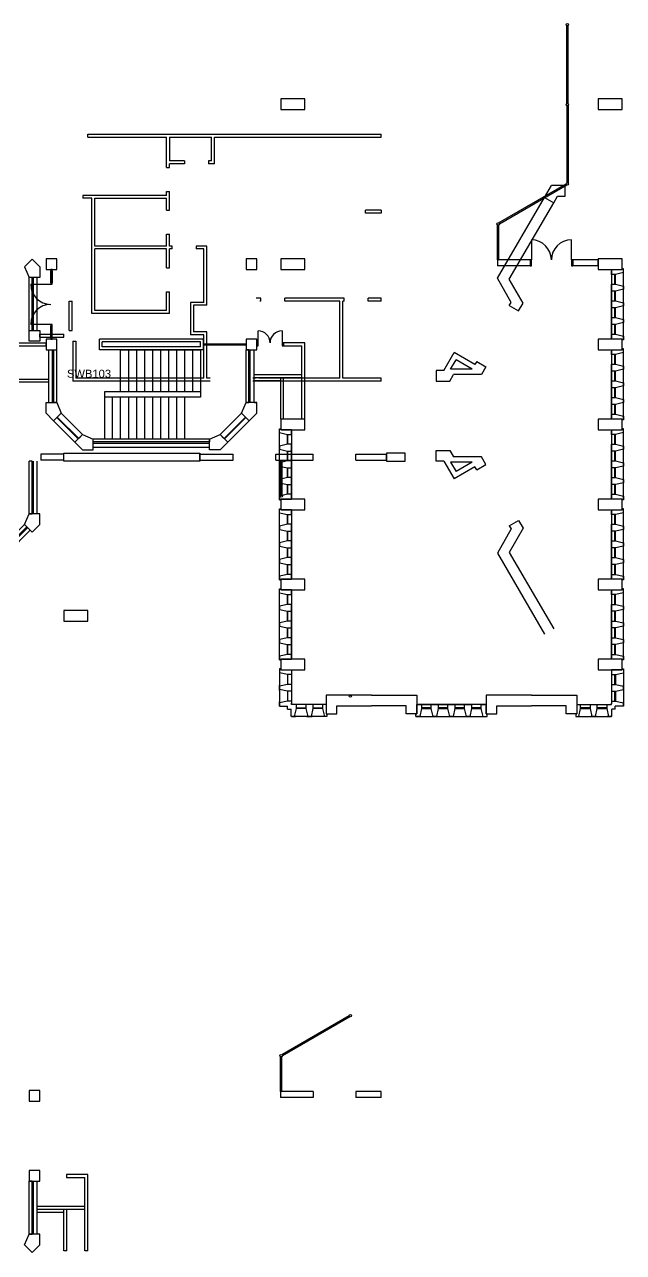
# Model space of a CAD drawing. Header units: millimetres. Extents: x -68315 to 81584, y -44830 to 67795.
# Drawn here: x 24815 to 47269, y -23395 to 22633 of the extents above; entities that cross this region are included whole.
import ezdxf

# ---------------------------------------------------------------- set-up
doc = ezdxf.new("R2010")
doc.units = ezdxf.units.MM
for name, color, linetype in [('23', 3, 'Continuous'), ('AUDIT_I_161205121455-0', 8, 'Continuous'), ('BRICK_WALLS_P4', 1, 'Continuous'), ('COLUMNS_P5', 5, 'Continuous'), ('DOORS_P2', 8, 'Continuous'), ('WINDOWS_P2', 4, 'Continuous')]:
    doc.layers.add(name, color=color, linetype=linetype)
doc.styles.add('arial', font='arial.ttf')

msp = doc.modelspace()

# ---------------------------------------------------------------- linework, layer by layer
at = {"layer": 'AUDIT_I_161205121455-0', "linetype": 'Continuous'}
for p, q in [((28709.4, 10445.5), (28709.4, 8870.5)), ((29009.4, 10445.5), (29009.4, 8870.5)), ((29309.4, 10445.5), (29309.4, 8870.5)), ((29609.4, 10445.5), (29609.4, 8870.5)), ((29909.4, 10445.5), (29909.4, 8870.5)), ((30209.4, 10445.5), (30209.4, 8870.5)), ((30509.4, 10445.5), (30509.4, 8870.5)), ((30809.4, 10445.5), (30809.4, 8870.5)), ((31109.4, 10445.5), (31109.4, 8870.5)), ((27809.4, 8670.5), (27809.4, 7095.5)), ((28109.4, 7095.5), (28109.4, 8670.5)), ((28409.4, 7095.5), (28409.4, 8670.5)), ((28709.4, 8670.5), (28709.4, 7095.5)), ((29009.4, 8670.5), (29009.4, 7095.5)), ((29309.4, 8670.5), (29309.4, 7095.5)), ((29609.4, 8670.5), (29609.4, 7095.5)), ((29909.4, 8670.5), (29909.4, 7095.5)), ((30209.4, 8670.5), (30209.4, 7095.5)), ((30509.4, 8670.5), (30509.4, 7095.5)), ((30809.4, 8670.5), (30809.4, 7095.5)), ((30809.4, 7095.5), (27809.4, 7095.5))]:
    msp.add_line(p, q, dxfattribs=at)
for points in [[(31544.4, 10620.5), (31544.4, 10670.5), (33094.4, 10670.5), (33094.4, 10620.5), (31544.4, 10620.5)], [(28409.4, 10445.5), (31409.4, 10445.5), (31409.4, 8870.5), (28409.4, 8870.5), (28409.4, 10445.5)], [(31409.4, 8870.5), (31409.4, 8670.5), (27809.4, 8670.5)], [(28409.4, 8870.5), (27809.4, 8870.5), (27809.4, 8670.5)]]:
    msp.add_lwpolyline(points, dxfattribs=at)
at = {"layer": 'BRICK_WALLS_P4', "linetype": 'Continuous'}
for p, q in [((27184.7, 18415.2), (27184.7, 18525.2)), ((27184.7, 18525.2), (38184.7, 18525.2)), ((27184.7, 18415.2), (30134.7, 18415.2)), ((30134.7, 17272.7), (30134.7, 18415.2)), ((30244.7, 18415.2), (31824.7, 18415.2)), ((30244.7, 18415.2), (30244.7, 17525.2)), ((31824.7, 17525.2), (31824.7, 18415.2)), ((31934.7, 17415.2), (31934.7, 18415.2)), ((31934.7, 18415.2), (38184.7, 18415.2)), ((38184.7, 18415.2), (38184.7, 18525.2)), ((30814.7, 17525.2), (30244.7, 17525.2)), ((30814.7, 17525.2), (30814.7, 17415.2)), ((31824.7, 17525.2), (31714.7, 17525.2)), ((31714.7, 17525.2), (31714.7, 17415.2)), ((30134.7, 17272.7), (30244.7, 17272.7)), ((30814.7, 17415.2), (30244.7, 17415.2)), ((30244.7, 17272.7), (30244.7, 17415.2)), ((31934.7, 17415.2), (31714.7, 17415.2)), ((30134.7, 16230.2), (27004.7, 16230.2)), ((27004.7, 16230.2), (27004.7, 16120.2)), ((27334.7, 16120.2), (27004.7, 16120.2)), ((27334.7, 11800.2), (27334.7, 16120.2)), ((27444.7, 14330.2), (27444.7, 16120.2)), ((27444.7, 16120.2), (30134.7, 16120.2)), ((30134.7, 16230.2), (30134.7, 16372.7)), ((30134.7, 16372.7), (30244.7, 16372.7)), ((30134.7, 15675.2), (30134.7, 16120.2)), ((30244.7, 15675.2), (30244.7, 16372.7)), ((30134.7, 15675.2), (30244.7, 15675.2)), ((38184.7, 15670.2), (37600.4, 15670.2)), ((37600.4, 15560.2), (37600.4, 15670.2)), ((38184.7, 15670.2), (38184.7, 15560.2)), ((38184.7, 15560.2), (37600.4, 15560.2)), ((30134.7, 14330.2), (30134.7, 14775.2)), ((30134.7, 14775.2), (30244.7, 14775.2)), ((30244.7, 14330.2), (30244.7, 14775.2)), ((30134.7, 14330.2), (27444.7, 14330.2)), ((30345.5, 14330.2), (30244.7, 14330.2)), ((30345.5, 14220.2), (30345.5, 14330.2)), ((31644.7, 14330.2), (31245.5, 14330.2)), ((31245.5, 14330.2), (31245.5, 14220.2)), ((31644.7, 12110.2), (31644.7, 14330.2)), ((27444.7, 11910.2), (27444.7, 14220.2)), ((30134.7, 14220.2), (27444.7, 14220.2)), ((30134.7, 13515.2), (30134.7, 14220.2)), ((30244.7, 13515.2), (30244.7, 14220.2)), ((30345.5, 14220.2), (30244.7, 14220.2)), ((31534.7, 14220.2), (31245.5, 14220.2)), ((31534.7, 12220.2), (31534.7, 14220.2)), ((43768, 13810.5), (42544.4, 13810.5)), ((42544.4, 13810.5), (42544.4, 13590.5)), ((43768, 13810.5), (43768, 13590.5)), ((46319.4, 13810.5), (45368, 13810.5)), ((45368, 13810.5), (45368, 13590.5)), ((46319.4, 13590.5), (46319.4, 13810.5)), ((30134.7, 13515.2), (30244.7, 13515.2)), ((43768, 13590.5), (42544.4, 13590.5)), ((46319.4, 13590.5), (45368, 13590.5)), ((25094.7, 13153.1), (24984.7, 13153.1)), ((24984.7, 11170.2), (24984.7, 13153.1)), ((25094.7, 11170.2), (25094.7, 13153.1)), ((30134.7, 12615.2), (30244.7, 12615.2)), ((30134.7, 11910.2), (30134.7, 12615.2)), ((30244.7, 11800.2), (30244.7, 12615.2)), ((26484.7, 12270.2), (26594.7, 12270.2)), ((26484.7, 11170.2), (26484.7, 12270.2)), ((26594.7, 11170.2), (26594.7, 12270.2)), ((31534.7, 12220.2), (31035.5, 12220.2)), ((31035.5, 12220.2), (31035.5, 11000.2)), ((31647.1, 12110.2), (31145.5, 12110.2)), ((31145.5, 12110.2), (31145.5, 11110.2)), ((33673.1, 12380.2), (33494.7, 12380.2)), ((33673.1, 12270.2), (33640.2, 12270.2)), ((33673.1, 12270.2), (33673.1, 12380.2)), ((36634.7, 12380.2), (34573.1, 12380.2)), ((34573.1, 12270.2), (34573.1, 12380.2)), ((36634.7, 12270.2), (34573.1, 12270.2)), ((36800.4, 12380.2), (36634.7, 12380.2)), ((36634.7, 9380.2), (36634.7, 12270.2)), ((36744.7, 9380.2), (36744.7, 12270.2)), ((36800.4, 12270.2), (36744.7, 12270.2)), ((36800.4, 12270.2), (36800.4, 12380.2)), ((38184.7, 12380.2), (37700.4, 12380.2)), ((37700.4, 12270.2), (37700.4, 12380.2)), ((38184.7, 12270.2), (37700.4, 12270.2)), ((38184.7, 12270.2), (38184.7, 12380.2)), ((30244.7, 11800.2), (27334.7, 11800.2)), ((30134.7, 11910.2), (27444.7, 11910.2)), ((24984.7, 11170.2), (25094.7, 11170.2)), ((26484.7, 11170.2), (26594.7, 11170.2)), ((31644.7, 11110.2), (31145.5, 11110.2)), ((31644.7, 9380.2), (31644.7, 11110.2)), ((24164.4, 10705.5), (25619.4, 10705.5)), ((24519.4, 10595.5), (25619.4, 10595.5)), ((25384.7, 10915.2), (25384.7, 11025.2)), ((25384.7, 11025.2), (26284.7, 11025.2)), ((25384.7, 10915.2), (26284.7, 10915.2)), ((25619.4, 10595.5), (25619.4, 10705.5)), ((26284.7, 10915.2), (26284.7, 11025.2)), ((26629.7, 10770.2), (26739.7, 10770.2)), ((26629.7, 10770.2), (26629.7, 9270.2)), ((26739.7, 10770.2), (26739.7, 9380.2)), ((27619.4, 10445.5), (27619.4, 10845.5)), ((31519.4, 10845.5), (27619.4, 10845.5)), ((31409.4, 10735.5), (27729.4, 10735.5)), ((27729.4, 10555.5), (27729.4, 10735.5)), ((31534.7, 11000.2), (31035.5, 11000.2)), ((31409.4, 10555.5), (31409.4, 10735.5)), ((31519.4, 10445.5), (31519.4, 10845.5)), ((31534.7, 9380.2), (31534.7, 11000.2)), ((34519.4, 10700.5), (34519.4, 10590.5)), ((35319.4, 10700.5), (34519.4, 10700.5)), ((34519.4, 10590.5), (35209.4, 10590.5)), ((35209.4, 7845.5), (35209.4, 10590.5)), ((35319.4, 7845.5), (35319.4, 10700.5)), ((25909.4, 8462.6), (25909.4, 10445.5)), ((25909.4, 10445.5), (26019.4, 10445.5)), ((26019.4, 8462.6), (26019.4, 10445.5)), ((31519.4, 10445.5), (27619.4, 10445.5)), ((31409.4, 10555.5), (27729.4, 10555.5)), ((33229.4, 10445.5), (33119.4, 10445.5)), ((33119.4, 8462.6), (33119.4, 10445.5)), ((33229.4, 8462.6), (33229.4, 10445.5)), ((24409.4, 9345.5), (25719.4, 9345.5)), ((24519.4, 9235.5), (25719.4, 9235.5)), ((25719.4, 9235.5), (25719.4, 9345.5)), ((31769.7, 9270.2), (26629.7, 9270.2)), ((31534.7, 9380.2), (26739.7, 9380.2)), ((31769.7, 9380.2), (31644.7, 9380.2)), ((33494.7, 9380.2), (33369.7, 9380.2)), ((38184.7, 9270.2), (33369.7, 9270.2)), ((33419.4, 9509.1), (35209.4, 9509.1)), ((33419.4, 9289.1), (33419.4, 9509.1)), ((33419.4, 9399.1), (35209.4, 9399.1)), ((33419.4, 9289.1), (34419.4, 9289.1)), ((36634.7, 9380.2), (33604.7, 9380.2)), ((34419.4, 7845.5), (34419.4, 9399.1)), ((34529.4, 7845.5), (34529.4, 9399.1)), ((38184.7, 9380.2), (36744.7, 9380.2)), ((38184.7, 9270.2), (38184.7, 9380.2)), ((26019.4, 8462.6), (25909.4, 8462.6)), ((33119.4, 8462.6), (33229.4, 8462.6)), ((34529.4, 7845.5), (34419.4, 7845.5)), ((35319.4, 7845.5), (35209.4, 7845.5)), ((31752.2, 7095.5), (27386.5, 7095.5)), ((27386.5, 6985.5), (27386.5, 7095.5)), ((31752.2, 6985.5), (27386.5, 6985.5)), ((31752.2, 7095.5), (31752.2, 6985.5)), ((25420.5, 6525.2), (25420.5, 6305.2)), ((26284.7, 6525.2), (25420.5, 6525.2)), ((26284.7, 6305.2), (26284.7, 6525.2)), ((31384.7, 6305.2), (31384.7, 6525.2)), ((31384.7, 6525.2), (32639.2, 6525.2)), ((32639.2, 6305.2), (32639.2, 6525.2)), ((34239.2, 6305.2), (34239.2, 6525.2)), ((34239.2, 6525.2), (35633.3, 6525.2)), ((35633.3, 6305.2), (35633.3, 6525.2)), ((37233.3, 6525.2), (38384.7, 6525.2)), ((37233.3, 6305.2), (37233.3, 6525.2)), ((38384.7, 6305.2), (38384.7, 6525.2)), ((25094.7, 6270.2), (24984.7, 6270.2)), ((24984.7, 4287.4), (24984.7, 6270.2)), ((25094.7, 4287.4), (25094.7, 6270.2)), ((26284.7, 6305.2), (25420.5, 6305.2)), ((31384.7, 6305.2), (32639.2, 6305.2)), ((34239.2, 6305.2), (35633.3, 6305.2)), ((37233.3, 6305.2), (38384.7, 6305.2)), ((24984.7, 4287.4), (25094.7, 4287.4)), ((24017.5, 3085.9), (24819, 3887.4)), ((24095.3, 3008.1), (24896.8, 3809.6)), ((24896.8, 3809.6), (24819, 3887.4)), ((34409.7, -17364.8), (34409.7, -17584.8)), ((35633.3, -17364.8), (34409.7, -17364.8)), ((35633.3, -17364.8), (35633.3, -17584.8)), ((38184.7, -17364.8), (37233.3, -17364.8)), ((37233.3, -17364.8), (37233.3, -17584.8)), ((38184.7, -17584.8), (38184.7, -17364.8)), ((35633.3, -17584.8), (34409.7, -17584.8)), ((38184.7, -17584.8), (37233.3, -17584.8)), ((26384.7, -20474.8), (26384.7, -20584.8)), ((27184.7, -20474.8), (26384.7, -20474.8)), ((26384.7, -20584.8), (27074.7, -20584.8)), ((27074.7, -23329.8), (27074.7, -20584.8)), ((27184.7, -23329.8), (27184.7, -20474.8)), ((24984.7, -22712.6), (24984.7, -20729.8)), ((25094.7, -20729.8), (24984.7, -20729.8)), ((25094.7, -22712.6), (25094.7, -20729.8)), ((25284.7, -21666.2), (27074.7, -21666.2)), ((25284.7, -21886.2), (25284.7, -21666.2)), ((25284.7, -21776.2), (27074.7, -21776.2)), ((25284.7, -21886.2), (26284.7, -21886.2)), ((26284.7, -23329.8), (26284.7, -21776.2)), ((26394.7, -23329.8), (26394.7, -21776.2)), ((24984.7, -22712.6), (25094.7, -22712.6)), ((26394.7, -23329.8), (26284.7, -23329.8)), ((27184.7, -23329.8), (27074.7, -23329.8))]:
    msp.add_line(p, q, dxfattribs=at)
at = {"layer": 'COLUMNS_P5', "linetype": 'Continuous'}
for p, q in [((44310.5, 16155.3), (44569.7, 16600.2)), ((45084.7, 16600.2), (44569.7, 16600.2)), ((45084.7, 16200.2), (45084.7, 16600.2)), ((42543.5, 13122.1), (44310.5, 16155.3)), ((44310.5, 16155.3), (44656.1, 15953.9)), ((44656.1, 15953.9), (44799.6, 16200.2)), ((44799.6, 16200.2), (45084.7, 16200.2)), ((42989.8, 13093.6), (44656.1, 15953.9)), ((25101.8, 13835.9), (24819, 13553.1)), ((25384.7, 13553.1), (25101.8, 13835.9)), ((24819, 13553.1), (24984.7, 13153.1)), ((25384.7, 13553.1), (25384.7, 13153.1)), ((25384.7, 13153.1), (24984.7, 13153.1)), ((25144.7, 11170.2), (25144.7, 13153.1)), ((25284.7, 11170.2), (25284.7, 13153.1)), ((43057.2, 12216), (42543.5, 13122.1)), ((43503.5, 12187.5), (42989.8, 13093.6)), ((42990.2, 12101.1), (43057.2, 12216)), ((42990.2, 12101.1), (43335.9, 11899.8)), ((43335.9, 11899.8), (43503.5, 12187.5)), ((25719.4, 8462.6), (25719.4, 10445.5)), ((25859.4, 8462.6), (25859.4, 10445.5)), ((33279.4, 8462.6), (33279.4, 10445.5)), ((33419.4, 8462.6), (33419.4, 10445.5)), ((40532.4, 9670.2), (40922.6, 10339.9)), ((41700.2, 9886.8), (40922.6, 10339.9)), ((40532.4, 9670.2), (40247.4, 9670.2)), ((40247.4, 9670.2), (40247.4, 9270.2)), ((40789.4, 9714), (40994.7, 10066.4)), ((41599.5, 9714), (40789.4, 9714)), ((41599.5, 9714), (40994.7, 10066.4)), ((41020.9, 9714), (41021.6, 9715.2)), ((41767.2, 10001.7), (41700.2, 9886.8)), ((41767.2, 10001.7), (42112.8, 9800.4)), ((42112.8, 9800.4), (41945.2, 9512.6)), ((40247.4, 9270.2), (40762.3, 9270.2)), ((40762.3, 9270.2), (40903.6, 9512.6)), ((41945.2, 9512.6), (40903.6, 9512.6)), ((25619.4, 8062.6), (25619.4, 8462.6)), ((25619.4, 8462.6), (26019.4, 8462.6)), ((26019.4, 8462.6), (26185.1, 8062.6)), ((32953.7, 8062.6), (33119.4, 8462.6)), ((33519.4, 8462.6), (33119.4, 8462.6)), ((33419.4, 8462.6), (33519.4, 8462.6)), ((33519.4, 8062.6), (33519.4, 8462.6)), ((25619.4, 8062.6), (25902.2, 7779.8)), ((25902.2, 7779.8), (26185.1, 8062.6)), ((33236.5, 7779.8), (32953.7, 8062.6)), ((33519.4, 8062.6), (33236.5, 7779.8)), ((26703.7, 6978.3), (26986.5, 7261.2)), ((26986.5, 6695.5), (26703.7, 6978.3)), ((26986.5, 7261.2), (27386.5, 7095.5)), ((27386.5, 6695.5), (27386.5, 7095.5)), ((27386.5, 6935.5), (31752.2, 6935.5)), ((31752.2, 7095.5), (32152.2, 7261.2)), ((31752.2, 6695.5), (31752.2, 7095.5)), ((32435.1, 6978.3), (32152.2, 7261.2)), ((32152.2, 6695.5), (32435.1, 6978.3)), ((26986.5, 6695.5), (27386.5, 6695.5)), ((27386.5, 6795.5), (31752.2, 6795.5)), ((32152.2, 6695.5), (31752.2, 6695.5)), ((40247.4, 6270.2), (40247.4, 6670.2)), ((40247.4, 6670.2), (40762.3, 6670.2)), ((40762.3, 6670.2), (40903.6, 6427.8)), ((25144.7, 4287.4), (25144.7, 6270.2)), ((25284.7, 4287.4), (25284.7, 6270.2)), ((40532.4, 6270.2), (40247.4, 6270.2)), ((40532.4, 6270.2), (40922.6, 5600.6)), ((40789.4, 6226.4), (40994.7, 5874.1)), ((41599.5, 6226.4), (40789.4, 6226.4)), ((41945.2, 6427.8), (40903.6, 6427.8)), ((41700.2, 6053.6), (40922.6, 5600.6)), ((41599.5, 6226.4), (40994.7, 5874.1)), ((41020.9, 6226.4), (41021.6, 6225.3)), ((41767.2, 5938.7), (41700.2, 6053.6)), ((41767.2, 5938.7), (42112.8, 6140.1)), ((42112.8, 6140.1), (41945.2, 6427.8)), ((24819, 3887.4), (24984.7, 4287.4)), ((25384.7, 4287.4), (24984.7, 4287.4)), ((25384.7, 3887.4), (25384.7, 4287.4)), ((24130.7, 2972.8), (24932.1, 3774.2)), ((25101.8, 3604.5), (24819, 3887.4)), ((25384.7, 3887.4), (25101.8, 3604.5)), ((43057.2, 3724.4), (42543.5, 2818.3)), ((43503.5, 3752.9), (42989.8, 2846.8)), ((42990.2, 3839.3), (43335.9, 4040.7)), ((42990.2, 3839.3), (43057.2, 3724.4)), ((43335.9, 4040.7), (43503.5, 3752.9)), ((24229.7, 2873.8), (25031.1, 3675.2)), ((42543.5, 2818.3), (44310.5, -214.8)), ((42989.8, 2846.8), (44656.1, -13.5)), ((37819.4, -2504.5), (36119.4, -2504.5)), ((36119.4, -2504.5), (36119.4, -3204.5)), ((37819.4, -2504.5), (39519.4, -2504.5)), ((39519.4, -2504.5), (39519.4, -3204.5)), ((43819.4, -2504.5), (42119.4, -2504.5)), ((42119.4, -2504.5), (42119.4, -3204.5)), ((43819.4, -2504.5), (45519.4, -2504.5)), ((45519.4, -2504.5), (45519.4, -3204.5)), ((36119.4, -3204.5), (36519.4, -3204.5)), ((36519.4, -3204.5), (36519.4, -2904.5)), ((36519.4, -2904.5), (37819.4, -2904.5)), ((39119.4, -2904.5), (37819.4, -2904.5)), ((39119.4, -3204.5), (39119.4, -2904.5)), ((39519.4, -3204.5), (39119.4, -3204.5)), ((42119.4, -3204.5), (42519.4, -3204.5)), ((42519.4, -3204.5), (42519.4, -2904.5)), ((42519.4, -2904.5), (43819.4, -2904.5)), ((45119.4, -2904.5), (43819.4, -2904.5)), ((45119.4, -3204.5), (45119.4, -2904.5)), ((45519.4, -3204.5), (45119.4, -3204.5)), ((25144.7, -22712.6), (25144.7, -20729.8)), ((25284.7, -22712.6), (25284.7, -20729.8)), ((24819, -23112.6), (24984.7, -22712.6)), ((25384.7, -22712.6), (24984.7, -22712.6)), ((25384.7, -23112.6), (25384.7, -22712.6)), ((25101.8, -23395.5), (24819, -23112.6)), ((25384.7, -23112.6), (25101.8, -23395.5))]:
    msp.add_line(p, q, dxfattribs=at)
for points in [[(34419.4, 19845.5), (34419.4, 19445.5), (35319.4, 19445.5), (35319.4, 19845.5), (34419.4, 19845.5)], [(47219.4, 19445.5), (47219.4, 19845.5), (46319.4, 19845.5), (46319.4, 19445.5), (47219.4, 19445.5)], [(25619.4, 13445.5), (26019.4, 13445.5), (26019.4, 13845.5), (25619.4, 13845.5), (25619.4, 13445.5)], [(33119.4, 13445.5), (33519.4, 13445.5), (33519.4, 13845.5), (33119.4, 13845.5), (33119.4, 13445.5)], [(35319.4, 13445.5), (35319.4, 13845.5), (34419.4, 13845.5), (34419.4, 13445.5), (35319.4, 13445.5)], [(47219.4, 13445.5), (47219.4, 13845.5), (46319.4, 13845.5), (46319.4, 13445.5), (47219.4, 13445.5)], [(24984.7, 11170.2), (25384.7, 11170.2), (25384.7, 10770.2), (24984.7, 10770.2), (24984.7, 11170.2)], [(25619.4, 10445.5), (26019.4, 10445.5), (26019.4, 10845.5), (25619.4, 10845.5), (25619.4, 10445.5)], [(33119.4, 10445.5), (33519.4, 10445.5), (33519.4, 10845.5), (33119.4, 10845.5), (33119.4, 10445.5)], [(47219.4, 10445.5), (47219.4, 10845.5), (46319.4, 10845.5), (46319.4, 10445.5), (47219.4, 10445.5)], [(35319.4, 7445.5), (35319.4, 7845.5), (34419.4, 7845.5), (34419.4, 7445.5), (35319.4, 7445.5)], [(47219.4, 7445.5), (47219.4, 7845.5), (46319.4, 7845.5), (46319.4, 7445.5), (47219.4, 7445.5)], [(26284.7, 6570.2), (31384.7, 6570.2), (31384.7, 6270.2), (26284.7, 6270.2), (26284.7, 6570.2)], [(38384.7, 6270.2), (39084.7, 6270.2), (39084.7, 6570.2), (38384.7, 6570.2), (38384.7, 6270.2)], [(35319.4, 4445.5), (35319.4, 4845.5), (34419.4, 4845.5), (34419.4, 4445.5), (35319.4, 4445.5)], [(47219.4, 4445.5), (47219.4, 4845.5), (46319.4, 4845.5), (46319.4, 4445.5), (47219.4, 4445.5)], [(35319.4, 1445.5), (35319.4, 1845.5), (34419.4, 1845.5), (34419.4, 1445.5), (35319.4, 1445.5)], [(47219.4, 1445.5), (47219.4, 1845.5), (46319.4, 1845.5), (46319.4, 1445.5), (47219.4, 1445.5)], [(26284.7, 670.2), (26284.7, 270.2), (27184.7, 270.2), (27184.7, 670.2), (26284.7, 670.2)], [(35319.4, -1554.5), (35319.4, -1154.5), (34419.4, -1154.5), (34419.4, -1554.5), (35319.4, -1554.5)], [(47219.4, -1554.5), (47219.4, -1154.5), (46319.4, -1154.5), (46319.4, -1554.5), (47219.4, -1554.5)], [(24984.7, -17729.8), (25384.7, -17729.8), (25384.7, -17329.8), (24984.7, -17329.8), (24984.7, -17729.8)], [(24984.7, -20729.8), (25384.7, -20729.8), (25384.7, -20329.8), (24984.7, -20329.8), (24984.7, -20729.8)]]:
    msp.add_lwpolyline(points, dxfattribs=at)
at = {"layer": 'DOORS_P2', "linetype": 'Continuous'}
for p, q in [((43818, 14560.5), (43818, 13810.5)), ((45318, 13810.5), (45318, 14560.5)), ((25794.4, 12945.5), (25794.4, 13395.5)), ((25819.4, 12945.5), (25819.4, 13395.5)), ((25844.4, 13395.5), (25844.4, 12945.5)), ((25044.4, 12895.5), (25794.4, 12895.5)), ((25794.4, 11395.5), (25044.4, 11395.5)), ((25794.4, 10895.5), (25794.4, 11345.5)), ((25819.4, 10895.5), (25819.4, 11345.5)), ((25844.4, 10895.5), (25844.4, 11345.5)), ((33569.4, 10700.5), (33569.4, 11150.5)), ((34469.4, 11150.5), (34469.4, 10700.5))]:
    msp.add_line(p, q, dxfattribs=at)
for points in [[(43768, 13810.5), (43768, 13590.5), (43818, 13590.5), (43818, 13810.5), (43768, 13810.5)], [(45318, 13810.5), (45318, 13590.5), (45368, 13590.5), (45368, 13810.5), (45318, 13810.5)], [(25844.4, 13395.5), (25844.4, 13445.5), (25794.4, 13445.5), (25794.4, 13395.5), (25844.4, 13395.5)], [(25844.4, 12895.5), (25844.4, 12945.5), (25794.4, 12945.5), (25794.4, 12895.5), (25844.4, 12895.5)], [(25844.4, 11345.5), (25844.4, 11395.5), (25794.4, 11395.5), (25794.4, 11345.5), (25844.4, 11345.5)], [(25844.4, 10845.5), (25844.4, 10895.5), (25794.4, 10895.5), (25794.4, 10845.5), (25844.4, 10845.5)], [(33569.4, 10590.5), (33569.4, 10700.5), (33519.4, 10700.5), (33519.4, 10590.5), (33569.4, 10590.5)], [(34519.4, 10590.5), (34519.4, 10700.5), (34469.4, 10700.5), (34469.4, 10590.5), (34519.4, 10590.5)]]:
    msp.add_lwpolyline(points, dxfattribs=at)
for centre, radius, start, end in [((43818, 13810.5), 750, 0, 90), ((45318, 13810.5), 750, 90, 180), ((25794.4, 12895.5), 750, 180, 270), ((25794.4, 11395.5), 750, 90, 180), ((33569.4, 10700.5), 450, 0, 90), ((34469.4, 10700.5), 450, 90, 180)]:
    msp.add_arc(centre, radius, start, end, dxfattribs=at)
at = {"layer": 'WINDOWS_P2', "linetype": 'Continuous'}
for p, q in [((45144.4, 19669.3), (45144.4, 22597.3)), ((45194.4, 19665.4), (45194.4, 22601.2)), ((45144.4, 19597.3), (45144.4, 16693.7)), ((45194.4, 19601.2), (45194.4, 16689.8)), ((42590, 15200.7), (45124.7, 16663)), ((42617.4, 15158.8), (45148.9, 16619.3)), ((42544.4, 13810.5), (42544.4, 15122)), ((42594.4, 13810.5), (42594.4, 15119)), ((46819.4, 13445.5), (46819.4, 10845.5)), ((46819.4, 13266.8), (46819.4, 13395.5)), ((47269.4, 13476.8), (47219.4, 13476.8)), ((47269.4, 10814.2), (47269.4, 13476.8)), ((46969.4, 13266.8), (46819.4, 13266.8)), ((46819.4, 10845.5), (46819.4, 12899.2)), ((46819.4, 12899.2), (46969.4, 12899.2)), ((46949.4, 12899.2), (46949.4, 13266.8)), ((47269.4, 13335.2), (46969.4, 13266.8)), ((46969.4, 12899.2), (46969.4, 13266.8)), ((46969.4, 12899.2), (47269.4, 12830.8)), ((46969.4, 12641.8), (46819.4, 12641.8)), ((46819.4, 12641.8), (46819.4, 12274.2)), ((46949.4, 12274.2), (46949.4, 12641.8)), ((47269.4, 12710.2), (46969.4, 12641.8)), ((46969.4, 12274.2), (46969.4, 12641.8)), ((47269.4, 12830.8), (47269.4, 12710.2)), ((46819.4, 12274.2), (46969.4, 12274.2)), ((46969.4, 12016.8), (46819.4, 12016.8)), ((46819.4, 12016.8), (46819.4, 11649.2)), ((46949.4, 11649.2), (46949.4, 12016.8)), ((46969.4, 12274.2), (47269.4, 12205.8)), ((47269.4, 12085.2), (46969.4, 12016.8)), ((46969.4, 11649.2), (46969.4, 12016.8)), ((47269.4, 12205.8), (47269.4, 12085.2)), ((46819.4, 11649.2), (46969.4, 11649.2)), ((46969.4, 11649.2), (47269.4, 11580.8)), ((47269.4, 11580.8), (47269.4, 11460.2)), ((46969.4, 11391.8), (46819.4, 11391.8)), ((46819.4, 11391.8), (46819.4, 11024.2)), ((46949.4, 11024.2), (46949.4, 11391.8)), ((47269.4, 11460.2), (46969.4, 11391.8)), ((46969.4, 11024.2), (46969.4, 11391.8)), ((46819.4, 11024.2), (46969.4, 11024.2)), ((47219.4, 10845.5), (46819.4, 10845.5)), ((46969.4, 11024.2), (47269.4, 10955.8)), ((47219.4, 10814.2), (47219.4, 10845.5)), ((47269.4, 10814.2), (47219.4, 10814.2)), ((47269.4, 10955.8), (47269.4, 10814.2)), ((46819.4, 10445.5), (46819.4, 7845.5)), ((46819.4, 10266.8), (46819.4, 10395.5)), ((46969.4, 10266.8), (46819.4, 10266.8)), ((46949.4, 9899.2), (46949.4, 10266.8)), ((47269.4, 10335.2), (46969.4, 10266.8)), ((46969.4, 9899.2), (46969.4, 10266.8)), ((47269.4, 10476.8), (47219.4, 10476.8)), ((47269.4, 7814.2), (47269.4, 10476.8)), ((46819.4, 7845.5), (46819.4, 9899.2)), ((46819.4, 9899.2), (46969.4, 9899.2)), ((46969.4, 9899.2), (47269.4, 9830.8)), ((47269.4, 9710.2), (46969.4, 9641.8)), ((47269.4, 9830.8), (47269.4, 9710.2)), ((46819.4, 9641.8), (46819.4, 9274.2)), ((46969.4, 9641.8), (46819.4, 9641.8)), ((46819.4, 9274.2), (46969.4, 9274.2)), ((46949.4, 9274.2), (46949.4, 9641.8)), ((46969.4, 9274.2), (46969.4, 9641.8)), ((46969.4, 9274.2), (47269.4, 9205.8)), ((47269.4, 9205.8), (47269.4, 9085.2)), ((46819.4, 9016.8), (46819.4, 8649.2)), ((46969.4, 9016.8), (46819.4, 9016.8)), ((46949.4, 8649.2), (46949.4, 9016.8)), ((47269.4, 9085.2), (46969.4, 9016.8)), ((46969.4, 8649.2), (46969.4, 9016.8)), ((46819.4, 8649.2), (46969.4, 8649.2)), ((46819.4, 8391.8), (46819.4, 8024.2)), ((46969.4, 8391.8), (46819.4, 8391.8)), ((46949.4, 8024.2), (46949.4, 8391.8)), ((46969.4, 8649.2), (47269.4, 8580.8)), ((47269.4, 8460.2), (46969.4, 8391.8)), ((46969.4, 8024.2), (46969.4, 8391.8)), ((47269.4, 8580.8), (47269.4, 8460.2)), ((26831, 7105.6), (26029.5, 7907.1)), ((26043.6, 7921.2), (26845.1, 7119.7)), ((33095.1, 7921.2), (32293.6, 7119.7)), ((32307.8, 7105.6), (33109.2, 7907.1)), ((46819.4, 8024.2), (46969.4, 8024.2)), ((47219.4, 7845.5), (46819.4, 7845.5)), ((46969.4, 8024.2), (47269.4, 7955.8)), ((47219.4, 7814.2), (47219.4, 7845.5)), ((47269.4, 7955.8), (47269.4, 7814.2)), ((34369.4, 4814.2), (34369.4, 7476.8)), ((34369.4, 7476.8), (34419.4, 7476.8)), ((34819.4, 7445.5), (34819.4, 4845.5)), ((34819.4, 7266.8), (34819.4, 7395.5)), ((46819.4, 7445.5), (46819.4, 4845.5)), ((46819.4, 7266.8), (46819.4, 7395.5)), ((47269.4, 7814.2), (47219.4, 7814.2)), ((47269.4, 7476.8), (47219.4, 7476.8)), ((47269.4, 4814.2), (47269.4, 7476.8)), ((26859.2, 7133.9), (26986.5, 7261.2)), ((32279.5, 7133.9), (32152.2, 7261.2)), ((34369.4, 7335.2), (34669.4, 7266.8)), ((34669.4, 7266.8), (34819.4, 7266.8)), ((34669.4, 6899.2), (34669.4, 7266.8)), ((34689.4, 6899.2), (34689.4, 7266.8)), ((46969.4, 7266.8), (46819.4, 7266.8)), ((46949.4, 6899.2), (46949.4, 7266.8)), ((47269.4, 7335.2), (46969.4, 7266.8)), ((46969.4, 6899.2), (46969.4, 7266.8)), ((34669.4, 6899.2), (34369.4, 6830.8)), ((34369.4, 6830.8), (34369.4, 6710.2)), ((34369.4, 6710.2), (34669.4, 6641.8)), ((34819.4, 6899.2), (34669.4, 6899.2)), ((34669.4, 6641.8), (34819.4, 6641.8)), ((34669.4, 6274.2), (34669.4, 6641.8)), ((34689.4, 6274.2), (34689.4, 6641.8)), ((34819.4, 4845.5), (34819.4, 6899.2)), ((34819.4, 6641.8), (34819.4, 6274.2)), ((46819.4, 4845.5), (46819.4, 6899.2)), ((46819.4, 6899.2), (46969.4, 6899.2)), ((46969.4, 6641.8), (46819.4, 6641.8)), ((46819.4, 6641.8), (46819.4, 6274.2)), ((46949.4, 6274.2), (46949.4, 6641.8)), ((46969.4, 6899.2), (47269.4, 6830.8)), ((47269.4, 6710.2), (46969.4, 6641.8)), ((46969.4, 6274.2), (46969.4, 6641.8)), ((47269.4, 6830.8), (47269.4, 6710.2)), ((34669.4, 6274.2), (34369.4, 6205.8)), ((34369.4, 6205.8), (34369.4, 6085.2)), ((34369.4, 6085.2), (34669.4, 6016.8)), ((34409.7, 6270.2), (34409.7, 4993.7)), ((34459.7, 6270.2), (34459.7, 4996.7)), ((34819.4, 6274.2), (34669.4, 6274.2)), ((34669.4, 6016.8), (34819.4, 6016.8)), ((34669.4, 5649.2), (34669.4, 6016.8)), ((34689.4, 5649.2), (34689.4, 6016.8)), ((34819.4, 6016.8), (34819.4, 5649.2)), ((46819.4, 6274.2), (46969.4, 6274.2)), ((46819.4, 6016.8), (46819.4, 5649.2)), ((46969.4, 6016.8), (46819.4, 6016.8)), ((46949.4, 5649.2), (46949.4, 6016.8)), ((46969.4, 6274.2), (47269.4, 6205.8)), ((47269.4, 6085.2), (46969.4, 6016.8)), ((46969.4, 5649.2), (46969.4, 6016.8)), ((47269.4, 6205.8), (47269.4, 6085.2)), ((34669.4, 5649.2), (34369.4, 5580.8)), ((34369.4, 5580.8), (34369.4, 5460.2)), ((34819.4, 5649.2), (34669.4, 5649.2)), ((46819.4, 5649.2), (46969.4, 5649.2)), ((46969.4, 5649.2), (47269.4, 5580.8)), ((47269.4, 5580.8), (47269.4, 5460.2)), ((34369.4, 5460.2), (34669.4, 5391.8)), ((34669.4, 5024.2), (34669.4, 5391.8)), ((34669.4, 5391.8), (34819.4, 5391.8)), ((34689.4, 5024.2), (34689.4, 5391.8)), ((34819.4, 5391.8), (34819.4, 5024.2)), ((46819.4, 5391.8), (46819.4, 5024.2)), ((46969.4, 5391.8), (46819.4, 5391.8)), ((46949.4, 5024.2), (46949.4, 5391.8)), ((47269.4, 5460.2), (46969.4, 5391.8)), ((46969.4, 5024.2), (46969.4, 5391.8)), ((34669.4, 5024.2), (34369.4, 4955.8)), ((34369.4, 4955.8), (34369.4, 4814.2)), ((34369.4, 4814.2), (34419.4, 4814.2)), ((34419.4, 4845.5), (34819.4, 4845.5)), ((34419.4, 4814.2), (34419.4, 4845.5)), ((34819.4, 5024.2), (34669.4, 5024.2)), ((46819.4, 5024.2), (46969.4, 5024.2)), ((47219.4, 4845.5), (46819.4, 4845.5)), ((46969.4, 5024.2), (47269.4, 4955.8)), ((47219.4, 4814.2), (47219.4, 4845.5)), ((47269.4, 4814.2), (47219.4, 4814.2)), ((47269.4, 4955.8), (47269.4, 4814.2)), ((34369.4, 1814.2), (34369.4, 4476.8)), ((34369.4, 4476.8), (34419.4, 4476.8)), ((34369.4, 4335.2), (34669.4, 4266.8)), ((34669.4, 4266.8), (34819.4, 4266.8)), ((34669.4, 3899.2), (34669.4, 4266.8)), ((34689.4, 3899.2), (34689.4, 4266.8)), ((34819.4, 4445.5), (34819.4, 1845.5)), ((34819.4, 4266.8), (34819.4, 4395.5)), ((46819.4, 4445.5), (46819.4, 1845.5)), ((46819.4, 4266.8), (46819.4, 4395.5)), ((46969.4, 4266.8), (46819.4, 4266.8)), ((46949.4, 3899.2), (46949.4, 4266.8)), ((47269.4, 4335.2), (46969.4, 4266.8)), ((46969.4, 3899.2), (46969.4, 4266.8)), ((47269.4, 4476.8), (47219.4, 4476.8)), ((47269.4, 1814.2), (47269.4, 4476.8)), ((34669.4, 3899.2), (34369.4, 3830.8)), ((34369.4, 3830.8), (34369.4, 3710.2)), ((34369.4, 3710.2), (34669.4, 3641.8)), ((34819.4, 3899.2), (34669.4, 3899.2)), ((34819.4, 1845.5), (34819.4, 3899.2)), ((46819.4, 3899.2), (46969.4, 3899.2)), ((46819.4, 1845.5), (46819.4, 3899.2)), ((46969.4, 3899.2), (47269.4, 3830.8)), ((47269.4, 3710.2), (46969.4, 3641.8)), ((47269.4, 3830.8), (47269.4, 3710.2)), ((34669.4, 3274.2), (34369.4, 3205.8)), ((34669.4, 3641.8), (34819.4, 3641.8)), ((34669.4, 3274.2), (34669.4, 3641.8)), ((34819.4, 3274.2), (34669.4, 3274.2)), ((34689.4, 3274.2), (34689.4, 3641.8)), ((34819.4, 3641.8), (34819.4, 3274.2)), ((46819.4, 3641.8), (46819.4, 3274.2)), ((46969.4, 3641.8), (46819.4, 3641.8)), ((46819.4, 3274.2), (46969.4, 3274.2)), ((46949.4, 3274.2), (46949.4, 3641.8)), ((46969.4, 3274.2), (46969.4, 3641.8)), ((46969.4, 3274.2), (47269.4, 3205.8)), ((34369.4, 3205.8), (34369.4, 3085.2)), ((34369.4, 3085.2), (34669.4, 3016.8)), ((34669.4, 2649.2), (34669.4, 3016.8)), ((34669.4, 3016.8), (34819.4, 3016.8)), ((34689.4, 2649.2), (34689.4, 3016.8)), ((34819.4, 3016.8), (34819.4, 2649.2)), ((46819.4, 3016.8), (46819.4, 2649.2)), ((46969.4, 3016.8), (46819.4, 3016.8)), ((46949.4, 2649.2), (46949.4, 3016.8)), ((47269.4, 3085.2), (46969.4, 3016.8)), ((46969.4, 2649.2), (46969.4, 3016.8)), ((47269.4, 3205.8), (47269.4, 3085.2)), ((34669.4, 2649.2), (34369.4, 2580.8)), ((34369.4, 2580.8), (34369.4, 2460.2)), ((34369.4, 2460.2), (34669.4, 2391.8)), ((34819.4, 2649.2), (34669.4, 2649.2)), ((34669.4, 2391.8), (34819.4, 2391.8)), ((34669.4, 2024.2), (34669.4, 2391.8)), ((34689.4, 2024.2), (34689.4, 2391.8)), ((34819.4, 2391.8), (34819.4, 2024.2)), ((46819.4, 2649.2), (46969.4, 2649.2)), ((46819.4, 2391.8), (46819.4, 2024.2)), ((46969.4, 2391.8), (46819.4, 2391.8)), ((46949.4, 2024.2), (46949.4, 2391.8)), ((46969.4, 2649.2), (47269.4, 2580.8)), ((47269.4, 2460.2), (46969.4, 2391.8)), ((46969.4, 2024.2), (46969.4, 2391.8)), ((47269.4, 2580.8), (47269.4, 2460.2)), ((34669.4, 2024.2), (34369.4, 1955.8)), ((34369.4, 1955.8), (34369.4, 1814.2)), ((34419.4, 1814.2), (34419.4, 1845.5)), ((34419.4, 1845.5), (34819.4, 1845.5)), ((34819.4, 2024.2), (34669.4, 2024.2)), ((46819.4, 2024.2), (46969.4, 2024.2)), ((47219.4, 1845.5), (46819.4, 1845.5)), ((46969.4, 2024.2), (47269.4, 1955.8)), ((47219.4, 1814.2), (47219.4, 1845.5)), ((47269.4, 1955.8), (47269.4, 1814.2)), ((34369.4, 1814.2), (34419.4, 1814.2)), ((34369.4, -1185.8), (34369.4, 1476.8)), ((34369.4, 1476.8), (34419.4, 1476.8)), ((34819.4, 1445.5), (34819.4, -1154.5)), ((34819.4, 1266.8), (34819.4, 1395.5)), ((46819.4, 1445.5), (46819.4, -1154.5)), ((46819.4, 1266.8), (46819.4, 1395.5)), ((47269.4, 1814.2), (47219.4, 1814.2)), ((47269.4, 1476.8), (47219.4, 1476.8)), ((47269.4, -1185.8), (47269.4, 1476.8)), ((34369.4, 1335.2), (34669.4, 1266.8)), ((34669.4, 1266.8), (34819.4, 1266.8)), ((34669.4, 899.2), (34669.4, 1266.8)), ((34689.4, 899.2), (34689.4, 1266.8)), ((46969.4, 1266.8), (46819.4, 1266.8)), ((46949.4, 899.2), (46949.4, 1266.8)), ((47269.4, 1335.2), (46969.4, 1266.8)), ((46969.4, 899.2), (46969.4, 1266.8)), ((34669.4, 899.2), (34369.4, 830.8)), ((34369.4, 830.8), (34369.4, 710.2)), ((34369.4, 710.2), (34669.4, 641.8)), ((34819.4, 899.2), (34669.4, 899.2)), ((34669.4, 641.8), (34819.4, 641.8)), ((34669.4, 274.2), (34669.4, 641.8)), ((34689.4, 274.2), (34689.4, 641.8)), ((34819.4, -1154.5), (34819.4, 899.2)), ((34819.4, 641.8), (34819.4, 274.2)), ((46819.4, 899.2), (46969.4, 899.2)), ((46819.4, -1154.5), (46819.4, 899.2)), ((46969.4, 641.8), (46819.4, 641.8)), ((46819.4, 641.8), (46819.4, 274.2)), ((46949.4, 274.2), (46949.4, 641.8)), ((46969.4, 899.2), (47269.4, 830.8)), ((47269.4, 710.2), (46969.4, 641.8)), ((46969.4, 274.2), (46969.4, 641.8)), ((47269.4, 830.8), (47269.4, 710.2)), ((34669.4, 274.2), (34369.4, 205.8)), ((34369.4, 205.8), (34369.4, 85.2)), ((34369.4, 85.2), (34669.4, 16.8)), ((34819.4, 274.2), (34669.4, 274.2)), ((34669.4, -350.8), (34669.4, 16.8)), ((34669.4, 16.8), (34819.4, 16.8)), ((34689.4, -350.8), (34689.4, 16.8)), ((34819.4, 16.8), (34819.4, -350.8)), ((46819.4, 274.2), (46969.4, 274.2)), ((46969.4, 16.8), (46819.4, 16.8)), ((46819.4, 16.8), (46819.4, -350.8)), ((46949.4, -350.8), (46949.4, 16.8)), ((46969.4, 274.2), (47269.4, 205.8)), ((47269.4, 85.2), (46969.4, 16.8)), ((46969.4, -350.8), (46969.4, 16.8)), ((47269.4, 205.8), (47269.4, 85.2)), ((34669.4, -350.8), (34369.4, -419.2)), ((34369.4, -419.2), (34369.4, -539.8)), ((34819.4, -350.8), (34669.4, -350.8)), ((46819.4, -350.8), (46969.4, -350.8)), ((46969.4, -350.8), (47269.4, -419.2)), ((47269.4, -419.2), (47269.4, -539.8)), ((34369.4, -539.8), (34669.4, -608.2)), ((34669.4, -608.2), (34819.4, -608.2)), ((34669.4, -975.8), (34669.4, -608.2)), ((34689.4, -975.8), (34689.4, -608.2)), ((34819.4, -608.2), (34819.4, -975.8)), ((46819.4, -608.2), (46819.4, -975.8)), ((46969.4, -608.2), (46819.4, -608.2)), ((46949.4, -975.8), (46949.4, -608.2)), ((47269.4, -539.8), (46969.4, -608.2)), ((46969.4, -975.8), (46969.4, -608.2)), ((34669.4, -975.8), (34369.4, -1044.2)), ((34369.4, -1044.2), (34369.4, -1185.8)), ((34369.4, -1185.8), (34419.4, -1185.8)), ((34419.4, -1185.8), (34419.4, -1154.5)), ((34419.4, -1154.5), (34819.4, -1154.5)), ((34819.4, -975.8), (34669.4, -975.8)), ((46819.4, -975.8), (46969.4, -975.8)), ((47219.4, -1154.5), (46819.4, -1154.5)), ((46969.4, -975.8), (47269.4, -1044.2)), ((47219.4, -1185.8), (47219.4, -1154.5)), ((47269.4, -1185.8), (47219.4, -1185.8)), ((47269.4, -1044.2), (47269.4, -1185.8)), ((34369.4, -1523.2), (34369.4, -2854.5)), ((34369.4, -1523.2), (34369.4, -1673.2)), ((34419.4, -1523.2), (34369.4, -1523.2)), ((34669.4, -1733.2), (34369.4, -1664.8)), ((34819.4, -1733.2), (34669.4, -1733.2)), ((34669.4, -1733.2), (34669.4, -2100.8)), ((34689.4, -2100.8), (34689.4, -1733.2)), ((34819.4, -1554.5), (34819.4, -2229.5)), ((46819.4, -1554.5), (46819.4, -2229.5)), ((46819.4, -1733.2), (46969.4, -1733.2)), ((46949.4, -2100.8), (46949.4, -1733.2)), ((46969.4, -1733.2), (47269.4, -1664.8)), ((46969.4, -1733.2), (46969.4, -2100.8)), ((47219.4, -1523.2), (47269.4, -1523.2)), ((47269.4, -1523.2), (47269.4, -2854.5)), ((47269.4, -1523.2), (47269.4, -1673.2)), ((34669.4, -2100.8), (34369.4, -2169.2)), ((34369.4, -2329.5), (34369.4, -2129.5)), ((34369.4, -2229.5), (34369.4, -2329.5)), ((34669.4, -2358.2), (34369.4, -2289.8)), ((34819.4, -2100.8), (34669.4, -2100.8)), ((34819.4, -2229.5), (34819.4, -2832.2)), ((34819.4, -2229.5), (34819.4, -2379.5)), ((46819.4, -2100.8), (46969.4, -2100.8)), ((46819.4, -2229.5), (46819.4, -2832.2)), ((46819.4, -2229.5), (46819.4, -2379.5)), ((46969.4, -2100.8), (47269.4, -2169.2)), ((46969.4, -2358.2), (47269.4, -2289.8)), ((47269.4, -2329.5), (47269.4, -2129.5)), ((47269.4, -2229.5), (47269.4, -2329.5)), ((34669.4, -2725.8), (34369.4, -2794.2)), ((34369.4, -2854.5), (34369.4, -2754.5)), ((34819.4, -2358.2), (34669.4, -2358.2)), ((34669.4, -2358.2), (34669.4, -2725.8)), ((34819.4, -2725.8), (34669.4, -2725.8)), ((34689.4, -2725.8), (34689.4, -2358.2)), ((46819.4, -2358.2), (46969.4, -2358.2)), ((46819.4, -2725.8), (46969.4, -2725.8)), ((46949.4, -2725.8), (46949.4, -2358.2)), ((46969.4, -2358.2), (46969.4, -2725.8)), ((46969.4, -2725.8), (47269.4, -2794.2)), ((47269.4, -2854.5), (47269.4, -2754.5)), ((34369.4, -2914.8), (34369.4, -2854.5)), ((34369.4, -2854.5), (34369.4, -2914.8)), ((34369.4, -2914.8), (34676.3, -2914.8)), ((34676.3, -3026.9), (34676.3, -2914.8)), ((34676.3, -3026.9), (34809.1, -3026.9)), ((34809.1, -3304.5), (34809.1, -3026.9)), ((34819.4, -2854.5), (34819.4, -2804.5)), ((35494.4, -2854.5), (34819.4, -2854.5)), ((34998, -3004.5), (34929.7, -3304.5)), ((34998, -2854.5), (34998, -3004.5)), ((34998, -2984.5), (35365.7, -2984.5)), ((35365.7, -3004.5), (34998, -3004.5)), ((35494.4, -2854.5), (35344.4, -2854.5)), ((35365.7, -2854.5), (35365.7, -3004.5)), ((35365.7, -3004.5), (35434.1, -3304.5)), ((36119.4, -2854.5), (35494.4, -2854.5)), ((35623, -3004.5), (35554.7, -3304.5)), ((35623, -2854.5), (35623, -3004.5)), ((35623, -2984.5), (35990.7, -2984.5)), ((35990.7, -3004.5), (35623, -3004.5)), ((35990.7, -2854.5), (35990.7, -3004.5)), ((35990.7, -3004.5), (36059.1, -3304.5)), ((36119.4, -2854.5), (36119.4, -3204.5)), ((36150.7, -3204.5), (36119.4, -3204.5)), ((36150.7, -3204.5), (36150.7, -3304.5)), ((39481.4, -3304.5), (39481.4, -3204.5)), ((39519.4, -2854.5), (41573, -2854.5)), ((42119.4, -2854.5), (39569.4, -2854.5)), ((39698, -3004.5), (39629.7, -3304.5)), ((39698, -2854.5), (39698, -3004.5)), ((40065.7, -2854.5), (39698, -2854.5)), ((40065.7, -2984.5), (39698, -2984.5)), ((39698, -3004.5), (40065.7, -3004.5)), ((40065.7, -3004.5), (40065.7, -2854.5)), ((40134.1, -3304.5), (40065.7, -3004.5)), ((40323, -3004.5), (40254.7, -3304.5)), ((40690.7, -2854.5), (40323, -2854.5)), ((40323, -2854.5), (40323, -3004.5)), ((40690.7, -2984.5), (40323, -2984.5)), ((40323, -3004.5), (40690.7, -3004.5)), ((40690.7, -3004.5), (40690.7, -2854.5)), ((40759.1, -3304.5), (40690.7, -3004.5)), ((40948, -3004.5), (40879.7, -3304.5)), ((41315.7, -2854.5), (40948, -2854.5)), ((40948, -2854.5), (40948, -3004.5)), ((41315.7, -2984.5), (40948, -2984.5)), ((40948, -3004.5), (41315.7, -3004.5)), ((41315.7, -3004.5), (41315.7, -2854.5)), ((41384.1, -3304.5), (41315.7, -3004.5)), ((41573, -3004.5), (41504.7, -3304.5)), ((41573, -2854.5), (41573, -3004.5)), ((41940.7, -2984.5), (41573, -2984.5)), ((41573, -3004.5), (41940.7, -3004.5)), ((41940.7, -3004.5), (41940.7, -2854.5)), ((41940.7, -2854.5), (42069.4, -2854.5)), ((42009.1, -3304.5), (41940.7, -3004.5)), ((42157.4, -3304.5), (42157.4, -3204.5)), ((45488, -3204.5), (45488, -3304.5)), ((45488, -3204.5), (45519.4, -3204.5)), ((45519.4, -2854.5), (46144.4, -2854.5)), ((45519.4, -2854.5), (45519.4, -3204.5)), ((45648, -3004.5), (45579.7, -3304.5)), ((45648, -2854.5), (45648, -3004.5)), ((46015.7, -2984.5), (45648, -2984.5)), ((45648, -3004.5), (46015.7, -3004.5)), ((46015.7, -2854.5), (46015.7, -3004.5)), ((46015.7, -3004.5), (46084.1, -3304.5)), ((46144.4, -2854.5), (46819.4, -2854.5)), ((46144.4, -2854.5), (46294.4, -2854.5)), ((46273, -3004.5), (46204.7, -3304.5)), ((46273, -2854.5), (46273, -3004.5)), ((46640.7, -2984.5), (46273, -2984.5)), ((46273, -3004.5), (46640.7, -3004.5)), ((46640.7, -2854.5), (46640.7, -3004.5)), ((46640.7, -3004.5), (46709.1, -3304.5)), ((46819.4, -2854.5), (46819.4, -2804.5)), ((46962.4, -3026.9), (46829.7, -3026.9)), ((46829.7, -3304.5), (46829.7, -3026.9)), ((47269.4, -2914.8), (46962.4, -2914.8)), ((46962.4, -3026.9), (46962.4, -2914.8)), ((47269.4, -2914.8), (47269.4, -2854.5)), ((47269.4, -2854.5), (47269.4, -2914.8)), ((36150.7, -3304.5), (34821.6, -3304.5)), ((34821.6, -3304.5), (34969.4, -3304.5)), ((35394.4, -3304.5), (35594.4, -3304.5)), ((35494.4, -3304.5), (35394.4, -3304.5)), ((36150.7, -3304.5), (36050.7, -3304.5)), ((39481.4, -3304.5), (42157.4, -3304.5)), ((39629.7, -3304.5), (39481.4, -3304.5)), ((40254.7, -3304.5), (40134.1, -3304.5)), ((40879.7, -3304.5), (40759.1, -3304.5)), ((41504.7, -3304.5), (41384.1, -3304.5)), ((45488, -3304.5), (46817.2, -3304.5)), ((45488, -3304.5), (45588, -3304.5)), ((46244.4, -3304.5), (46044.4, -3304.5)), ((46144.4, -3304.5), (46244.4, -3304.5)), ((46817.2, -3304.5), (46669.4, -3304.5)), ((34455.3, -15974.6), (36990, -14512.3)), ((34482.7, -16016.5), (37014.2, -14556)), ((34409.7, -17364.8), (34409.7, -16053.3)), ((34459.7, -17364.8), (34459.7, -16056.2))]:
    msp.add_line(p, q, dxfattribs=at)
for points in [[(46819.4, 13445.5), (47219.4, 13445.5), (47219.4, 13476.8)], [(46819.4, 10445.5), (47219.4, 10445.5), (47219.4, 10476.8)], [(26986.5, 7261.2), (26703.7, 6978.3), (25902.2, 7779.8), (26185.1, 8062.6), (26986.5, 7261.2)], [(32152.2, 7261.2), (32435.1, 6978.3), (33236.5, 7779.8), (32953.7, 8062.6), (32152.2, 7261.2)], [(34819.4, 7445.5), (34419.4, 7445.5), (34419.4, 7476.8)], [(46819.4, 7445.5), (47219.4, 7445.5), (47219.4, 7476.8)], [(34819.4, 4445.5), (34419.4, 4445.5), (34419.4, 4476.8)], [(46819.4, 4445.5), (47219.4, 4445.5), (47219.4, 4476.8)], [(34819.4, 1445.5), (34419.4, 1445.5), (34419.4, 1476.8)], [(46819.4, 1445.5), (47219.4, 1445.5), (47219.4, 1476.8)], [(34419.4, -1523.2), (34419.4, -1554.5), (34819.4, -1554.5)], [(47219.4, -1523.2), (47219.4, -1554.5), (46819.4, -1554.5)], [(39481.4, -3204.5), (39519.4, -3204.5), (39519.4, -2854.5)], [(42157.4, -3204.5), (42119.4, -3204.5), (42119.4, -2854.5)]]:
    msp.add_lwpolyline(points, dxfattribs=at)
for centre, radius in [((45166.7, 22633.3), 42.4), ((45166.7, 19633.3), 42.4), ((45166.7, 16657.7), 42.4), ((42571.6, 15158.7), 45.8), ((34437, 4956.9), 45.8), ((37032, -2542), 42.4), ((37032, -14517.6), 42.4), ((34437, -16016.5), 45.8)]:
    msp.add_circle(centre, radius, dxfattribs=at)

# ---------------------------------------------------------------- texts
at = {"layer": '23', "linetype": 'Continuous', "style": 'arial'}
msp.add_text('SWB103', height=300, dxfattribs=at).set_placement((26404.2, 9394.4))

doc.saveas('drawing.dxf')
